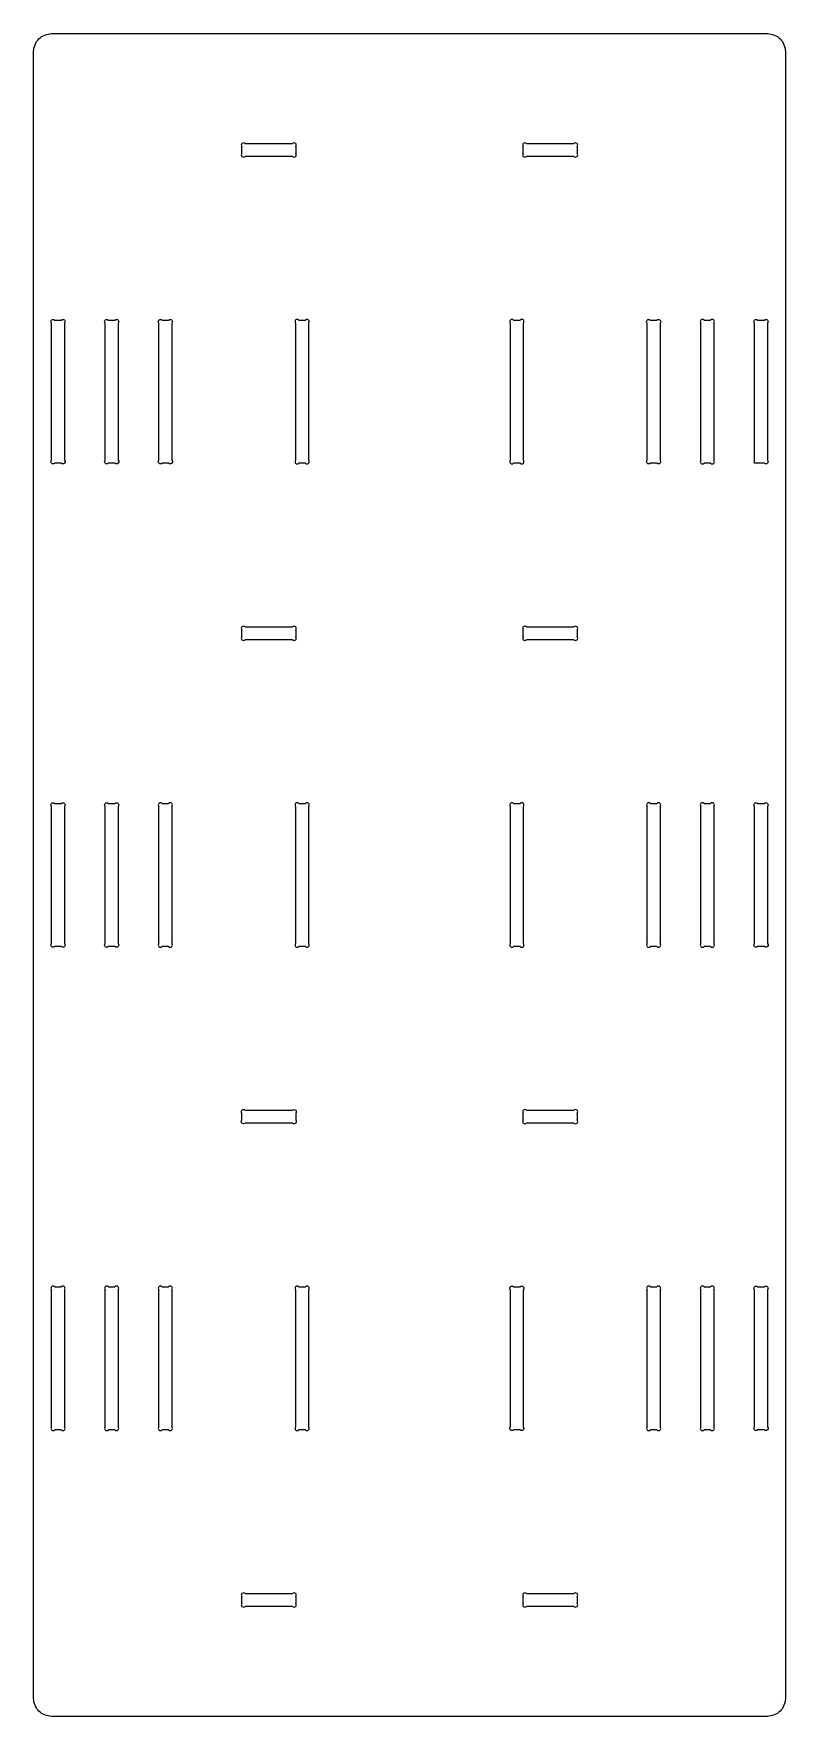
# Model space of a CAD drawing. Header units: inches. Extents: x -42 to 0, y 0 to 94.
import ezdxf

# ---------------------------------------------------------------- set-up
doc = ezdxf.new("R2010")
doc.units = ezdxf.units.IN
doc.layers.get('0').update_dxf_attribs({"linetype": 'CONTINUOUS'})

msp = doc.modelspace()

# ---------------------------------------------------------------- linework, layer by layer
for p, q in [((-30.36, 87.317), (-30.36, 87.683)), ((-30.183, 87.86), (-27.537, 87.86)), ((-27.36, 87.683), (-27.36, 87.317)), ((-14.64, 87.317), (-14.64, 87.683)), ((-14.463, 87.86), (-11.817, 87.86)), ((-11.64, 87.683), (-11.64, 87.317)), ((-27.537, 87.14), (-30.183, 87.14)), ((-11.817, 87.14), (-14.463, 87.14)), ((-27.36, 70.177), (-27.36, 77.823)), ((-27.183, 78), (-26.817, 78)), ((-26.64, 77.823), (-26.64, 70.177)), ((-15.36, 70.177), (-15.36, 77.823)), ((-15.183, 78), (-14.817, 78)), ((-14.64, 77.823), (-14.64, 70.177)), ((-4.72, 70.177), (-4.72, 77.823)), ((-4.543, 78), (-4.177, 78)), ((-4, 77.823), (-4, 70.177)), ((-26.817, 70), (-27.183, 70)), ((-14.817, 70), (-15.183, 70)), ((-4.177, 70), (-4.543, 70)), ((-30.36, 60.317), (-30.36, 60.683)), ((-30.183, 60.86), (-27.537, 60.86)), ((-27.36, 60.683), (-27.36, 60.317)), ((-14.64, 60.317), (-14.64, 60.683)), ((-14.463, 60.86), (-11.817, 60.86)), ((-11.64, 60.683), (-11.64, 60.317)), ((-27.537, 60.14), (-30.183, 60.14)), ((-11.817, 60.14), (-14.463, 60.14)), ((-35, 43.177), (-35, 50.823)), ((-34.823, 51), (-34.457, 51)), ((-34.28, 50.823), (-34.28, 43.177)), ((-27.36, 43.177), (-27.36, 50.823)), ((-27.183, 51), (-26.817, 51)), ((-26.64, 50.823), (-26.64, 43.177)), ((-15.36, 43.177), (-15.36, 50.823)), ((-15.183, 51), (-14.817, 51)), ((-14.64, 50.823), (-14.64, 43.177)), ((-7.72, 43.177), (-7.72, 50.823)), ((-7.543, 51), (-7.177, 51)), ((-7, 50.823), (-7, 43.177)), ((-4.72, 43.177), (-4.72, 50.823)), ((-4.543, 51), (-4.177, 51)), ((-4, 50.823), (-4, 43.177)), ((-34.457, 43), (-34.823, 43)), ((-26.817, 43), (-27.183, 43)), ((-14.817, 43), (-15.183, 43)), ((-7.177, 43), (-7.543, 43)), ((-4.177, 43), (-4.543, 43)), ((-14.463, 33.86), (-11.817, 33.86)), ((-14.64, 33.317), (-14.64, 33.683)), ((-11.817, 33.14), (-14.463, 33.14)), ((-11.64, 33.683), (-11.64, 33.317)), ((-41, 16.177), (-41, 23.823)), ((-40.823, 24), (-40.457, 24)), ((-40.28, 23.823), (-40.28, 16.177)), ((-38, 16.177), (-38, 23.823)), ((-37.823, 24), (-37.457, 24)), ((-37.28, 23.823), (-37.28, 16.177)), ((-35, 16.177), (-35, 23.823)), ((-34.823, 24), (-34.457, 24)), ((-34.28, 23.823), (-34.28, 16.177)), ((-27.36, 16.177), (-27.36, 23.823)), ((-27.183, 24), (-26.817, 24)), ((-26.64, 23.823), (-26.64, 16.177)), ((-7.72, 16.177), (-7.72, 23.823)), ((-7.543, 24), (-7.177, 24)), ((-7, 23.823), (-7, 16.177)), ((-4.72, 16.177), (-4.72, 23.823)), ((-4.543, 24), (-4.177, 24)), ((-4, 23.823), (-4, 16.177)), ((-40.457, 16), (-40.823, 16)), ((-37.457, 16), (-37.823, 16)), ((-34.457, 16), (-34.823, 16)), ((-26.817, 16), (-27.183, 16)), ((-7.177, 16), (-7.543, 16)), ((-4.177, 16), (-4.543, 16)), ((-30.36, 6.317), (-30.36, 6.683)), ((-30.183, 6.86), (-27.537, 6.86)), ((-27.36, 6.683), (-27.36, 6.317)), ((-14.64, 6.317), (-14.64, 6.683)), ((-14.463, 6.86), (-11.817, 6.86)), ((-11.64, 6.683), (-11.64, 6.317)), ((-27.537, 6.14), (-30.183, 6.14)), ((-11.817, 6.14), (-14.463, 6.14))]:
    msp.add_line(p, q)
for points in [[(-41, 0, -0.414214), (-42, 1), (-42, 93, -0.414214), (-41, 94), (-1, 94, -0.414214), (0, 93), (0, 1, -0.414214), (-1, 0)], [(-41, 77.823, -1), (-40.823, 78), (-40.457, 78, -1), (-40.28, 77.823), (-40.28, 70.177, -1), (-40.457, 70), (-40.823, 70, -1), (-41, 70.177)], [(-38, 77.823, -1), (-37.823, 78), (-37.457, 78, -1), (-37.28, 77.823), (-37.28, 70.177, -1), (-37.457, 70), (-37.823, 70, -1), (-38, 70.177)], [(-35, 77.823, -1), (-34.823, 78), (-34.457, 78, -1), (-34.28, 77.823), (-34.28, 70.177, -1), (-34.457, 70), (-34.823, 70, -1), (-35, 70.177)], [(-7.72, 77.823, -1), (-7.543, 78), (-7.177, 78, -1), (-7, 77.823), (-7, 70.177, -1), (-7.177, 70), (-7.543, 70, -1), (-7.72, 70.177)], [(-1.72, 77.823, -1), (-1.543, 78), (-1.177, 78, -1), (-1, 77.823), (-1, 70.177, -1), (-1.177, 70), (-1.72, 70)], [(-41, 50.823, -1), (-40.823, 51), (-40.457, 51, -1), (-40.28, 50.823), (-40.28, 43.177, -1), (-40.457, 43), (-40.823, 43, -1), (-41, 43.177)], [(-38, 50.823, -1), (-37.823, 51), (-37.457, 51, -1), (-37.28, 50.823), (-37.28, 43.177, -1), (-37.457, 43), (-37.823, 43, -1), (-38, 43.177)], [(-1.72, 50.823, -1), (-1.543, 51), (-1.177, 51, -1), (-1, 50.823), (-1, 43.177, -1), (-1.177, 43), (-1.543, 43, -1), (-1.72, 43.177)], [(-30.36, 33.683, -1), (-30.183, 33.86), (-27.537, 33.86, -1), (-27.36, 33.683), (-27.36, 33.317, -1), (-27.537, 33.14), (-30.183, 33.14, -1), (-30.36, 33.317)], [(-15.36, 23.823, -1), (-15.183, 24), (-14.817, 24, -1), (-14.64, 23.823), (-14.64, 16.177, -1), (-14.817, 16), (-15.183, 16, -1), (-15.36, 16.177)], [(-1.72, 23.823, -1), (-1.543, 24), (-1.177, 24, -1), (-1, 23.823), (-1, 16.177, -1), (-1.177, 16), (-1.543, 16, -1), (-1.72, 16.177)]]:
    msp.add_lwpolyline(points, format="xyb", close=True)
for centre, start, end in [((-30.272, 87.772), 45, 225), ((-27.448, 87.772), -45, 135), ((-14.552, 87.772), 45, 225), ((-11.728, 87.772), -45, 135), ((-30.272, 87.228), 135, 315), ((-27.448, 87.228), -135, 45), ((-14.552, 87.228), 135, 315), ((-11.728, 87.228), -135, 45), ((-27.272, 77.912), 45, 225), ((-26.728, 77.912), -45, 135), ((-15.272, 77.912), 45, 225), ((-14.728, 77.912), -45, 135), ((-4.632, 77.912), 45, 225), ((-4.088, 77.912), -45, 135), ((-27.272, 70.088), 135, 315), ((-26.728, 70.088), -135, 45), ((-15.272, 70.088), 135, 315), ((-14.728, 70.088), -135, 45), ((-4.632, 70.088), 135, 315), ((-4.088, 70.088), -135, 45), ((-30.272, 60.772), 45, 225), ((-30.272, 60.228), 135, 315), ((-27.448, 60.772), -45, 135), ((-27.448, 60.228), -135, 45), ((-14.552, 60.772), 45, 225), ((-14.552, 60.228), 135, 315), ((-11.728, 60.772), -45, 135), ((-11.728, 60.228), -135, 45), ((-34.912, 50.912), 45, 225), ((-34.368, 50.912), -45, 135), ((-27.272, 50.912), 45, 225), ((-26.728, 50.912), -45, 135), ((-15.272, 50.912), 45, 225), ((-14.728, 50.912), -45, 135), ((-7.632, 50.912), 45, 225), ((-7.088, 50.912), -45, 135), ((-4.632, 50.912), 45, 225), ((-4.088, 50.912), -45, 135), ((-34.912, 43.088), 135, 315), ((-34.368, 43.088), -135, 45), ((-27.272, 43.088), 135, 315), ((-26.728, 43.088), -135, 45), ((-15.272, 43.088), 135, 315), ((-14.728, 43.088), -135, 45), ((-7.632, 43.088), 135, 315), ((-7.088, 43.088), -135, 45), ((-4.632, 43.088), 135, 315), ((-4.088, 43.088), -135, 45), ((-14.552, 33.772), 45, 225), ((-11.728, 33.772), -45, 135), ((-14.552, 33.228), 135, 315), ((-11.728, 33.228), -135, 45), ((-40.912, 23.912), 45, 225), ((-40.368, 23.912), -45, 135), ((-37.912, 23.912), 45, 225), ((-37.368, 23.912), -45, 135), ((-34.912, 23.912), 45, 225), ((-34.368, 23.912), -45, 135), ((-27.272, 23.912), 45, 225), ((-26.728, 23.912), -45, 135), ((-7.632, 23.912), 45, 225), ((-7.088, 23.912), -45, 135), ((-4.632, 23.912), 45, 225), ((-4.088, 23.912), -45, 135), ((-40.912, 16.088), 135, 315), ((-40.368, 16.088), -135, 45), ((-37.912, 16.088), 135, 315), ((-37.368, 16.088), -135, 45), ((-34.912, 16.088), 135, 315), ((-34.368, 16.088), -135, 45), ((-27.272, 16.088), 135, 315), ((-26.728, 16.088), -135, 45), ((-7.632, 16.088), 135, 315), ((-7.088, 16.088), -135, 45), ((-4.632, 16.088), 135, 315), ((-4.088, 16.088), -135, 45), ((-30.272, 6.772), 45, 225), ((-27.448, 6.772), -45, 135), ((-14.552, 6.772), 45, 225), ((-11.728, 6.772), -45, 135), ((-30.272, 6.228), 135, 315), ((-27.448, 6.228), -135, 45), ((-14.552, 6.228), 135, 315), ((-11.728, 6.228), -135, 45)]:
    msp.add_arc(centre, 0.125, start, end)

doc.saveas('drawing.dxf')
